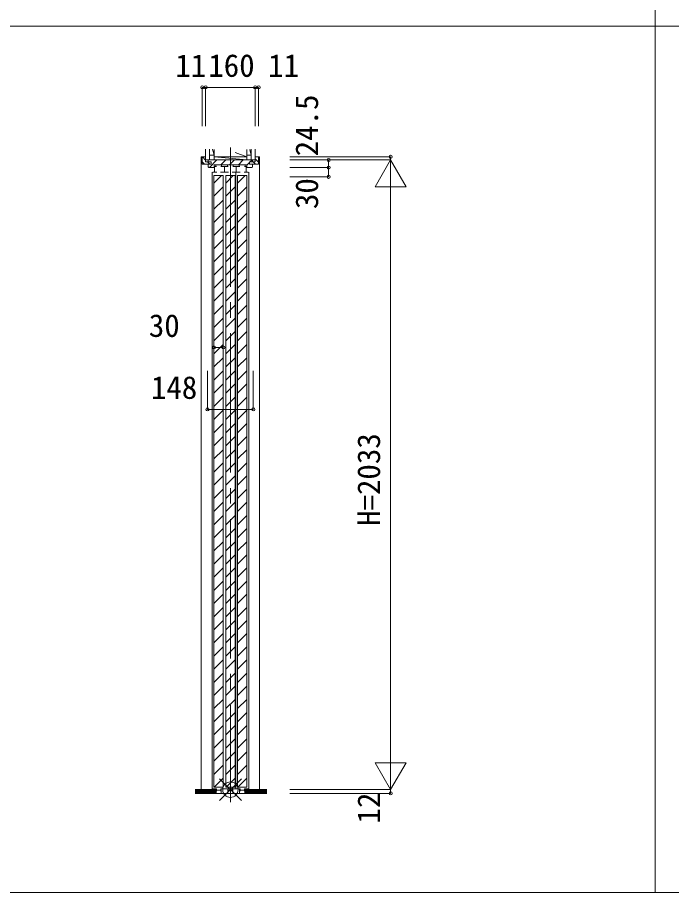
# Model space of a CAD drawing. Units: millimetres, scale not verified. Extents: x -21025 to 7656, y -14850 to 5150.
# Drawn here: x -17384 to -15272, y -14850 to -12025 of the extents above; entities that cross this region are included whole.
import ezdxf
from ezdxf.enums import TextEntityAlignment as Align

# ---------------------------------------------------------------- set-up
doc = ezdxf.new("R2010")
doc.units = ezdxf.units.MM
doc.header["$LTSCALE"] = 50
doc.linetypes.add('CHAIN2', pattern=[12, 9, -1, 1, -1])
for name, color, linetype, lineweight in [('0-1_YKK_F1', 7, 'Continuous', 9), ('0-2_YKK_IN', 7, 'Continuous', 9), ('0-4_YKK_N1', 2, 'Continuous', 9), ('0-6_YKK_C1', 4, 'Continuous', 9), ('0-7_YKK_Z1', 7, 'Continuous', 9)]:
    doc.layers.add(name, color=color, linetype=linetype, lineweight=lineweight)
doc.styles.add('ＭＳ ゴシック', font='')
doc.styles.get('ＭＳ ゴシック').set_extended_font_data('MS Gothic')

msp = doc.modelspace()

# ---------------------------------------------------------------- linework, layer by layer
at = {"layer": '0-1_YKK_F1'}
for p, q in [((-15325, -14850), (-15325, 4650)), ((-21025, -12052.5), (7475, -12052.5)), ((-21025, -14850), (7656.02, -14850))]:
    msp.add_line(p, q, dxfattribs=at)
at = {"layer": '0-2_YKK_IN'}
for p, q in [((-16731.54, -14482.64), (-16660.83, -14553.36)), ((-16731.54, -14553.36), (-16660.83, -14482.64)), ((-16731.54, -14482.64), (-16660.83, -14553.36)), ((-16731.54, -14553.36), (-16660.83, -14482.64))]:
    msp.add_line(p, q, dxfattribs=at)
msp.add_circle((-16696.19, -14518), 25, dxfattribs=at)
msp.add_circle((-16696.19, -14518), 25, dxfattribs=at)
at = {"layer": '0-4_YKK_N1'}
for p, q in [((-16776.19, -12250.63), (-16616.19, -12250.63)), ((-16776.19, -12250.63), (-16776.19, -12375.63)), ((-16616.19, -12250.63), (-16616.19, -12375.63)), ((-16504.01, -12475), (-16179.01, -12475)), ((-16379.01, -12509.5), (-16379.01, -12485)), ((-16229.01, -12571.6), (-16179.01, -12485)), ((-16179.01, -12485), (-16179.01, -12475)), ((-16179.01, -12485), (-16179.01, -14518)), ((-16504.01, -12509.5), (-16379.01, -12509.5)), ((-16379.01, -12509.5), (-16379.01, -12539.5)), ((-16504.01, -12539.5), (-16379.01, -12539.5)), ((-16229.01, -12571.6), (-16129.01, -12571.6)), ((-16749.19, -13090.28), (-16719.19, -13090.28)), ((-16770.19, -13290.28), (-16770.19, -13165.28)), ((-16622.19, -13290.28), (-16622.19, -13165.28)), ((-16770.19, -13290.28), (-16622.19, -13290.28)), ((-16229.01, -14431.4), (-16179.01, -14518)), ((-16229.01, -14431.4), (-16129.01, -14431.4)), ((-16179.01, -14518), (-16129.01, -14431.4)), ((-16504.01, -14518), (-16179.01, -14518)), ((-16179.01, -14518), (-16179.01, -14530)), ((-16504.01, -14530), (-16179.01, -14530))]:
    msp.add_line(p, q, dxfattribs=at)
for points in [[(-16776.19, -12250.63), (-16787.19, -12250.63), (-16787.19, -12375.63)], [(-16616.19, -12250.63), (-16605.19, -12250.63), (-16605.19, -12375.63)], [(-16504.01, -12485), (-16179.01, -12485), (-16129.01, -12571.6)]]:
    msp.add_lwpolyline(points, dxfattribs=at)
for centre in [(-16787.19, -12250.63), (-16776.19, -12250.63), (-16616.19, -12250.63), (-16605.19, -12250.63), (-16379.01, -12485), (-16179.01, -12475), (-16379.01, -12509.5), (-16379.01, -12539.5), (-16749.19, -13090.28), (-16719.19, -13090.28), (-16770.19, -13290.28), (-16622.19, -13290.28), (-16179.01, -14530)]:
    msp.add_circle(centre, 5, dxfattribs=at)
at = {"layer": '0-6_YKK_C1'}
for p, q in [((-16790.19, -12475), (-16790.19, -14518)), ((-16785.19, -12475), (-16790.19, -12475)), ((-16787.19, -12497), (-16787.19, -12477)), ((-16786.18, -12475.26), (-16776.19, -12485.25)), ((-16785.19, -12475), (-16776.19, -12475)), ((-16776.19, -12475), (-16776.19, -12491.5)), ((-16767.69, -12485), (-16767.69, -12490.3)), ((-16624.69, -12485), (-16767.69, -12485)), ((-16763.58, -12509), (-16739.58, -12485)), ((-16726.9, -12500.6), (-16711.3, -12485)), ((-16698.61, -12500.6), (-16683.01, -12485)), ((-16670.33, -12500.6), (-16654.73, -12485)), ((-16632.75, -12491.3), (-16626.45, -12485)), ((-16624.69, -12490.3), (-16624.69, -12485)), ((-16616.19, -12475), (-16616.19, -12491.5)), ((-16607.19, -12475), (-16616.19, -12475)), ((-16616.19, -12481.2), (-16605.19, -12492.2)), ((-16607.19, -12475), (-16602.19, -12475)), ((-16605.19, -12497), (-16605.19, -12477)), ((-16602.19, -12475), (-16602.19, -14518)), ((-16787.19, -12491.22), (-16779.41, -12499)), ((-16759.69, -12499), (-16785.19, -12499)), ((-16776.19, -12491.5), (-16758.19, -12491.5)), ((-16769.94, -12491.5), (-16762.44, -12499)), ((-16767.69, -12490.3), (-16766.69, -12491.3)), ((-16767.69, -12499), (-16767.69, -12507)), ((-16760.69, -12499), (-16767.69, -12499)), ((-16766.69, -12491.3), (-16758.19, -12491.3)), ((-16765.69, -12509), (-16749.29, -12509)), ((-16758.19, -12499), (-16760.69, -12499)), ((-16758.19, -12491.3), (-16758.19, -12499)), ((-16756.99, -12509.2), (-16747.29, -12509.2)), ((-16749.29, -12509), (-16748.79, -12508.5)), ((-16748.79, -12500.6), (-16704.79, -12500.6)), ((-16748.79, -12508.5), (-16748.79, -12500.6)), ((-16747.29, -12505.7), (-16747.29, -12524.2)), ((-16741.59, -12505.7), (-16747.29, -12505.7)), ((-16743.59, -12505.7), (-16743.59, -12500.6)), ((-16743.59, -12500.6), (-16724.79, -12500.6)), ((-16726.79, -12505.7), (-16703.59, -12505.7)), ((-16724.79, -12500.6), (-16724.79, -12505.7)), ((-16715.19, -12505.7), (-16715.19, -12524.2)), ((-16705.59, -12500.6), (-16705.59, -12505.7)), ((-16705.59, -12500.6), (-16686.79, -12500.6)), ((-16704.79, -12500.6), (-16687.59, -12500.6)), ((-16704.79, -12500.6), (-16687.59, -12500.6)), ((-16688.79, -12505.7), (-16665.59, -12505.7)), ((-16687.59, -12500.6), (-16643.59, -12500.6)), ((-16686.79, -12500.6), (-16686.79, -12505.7)), ((-16677.19, -12505.7), (-16677.19, -12524.2)), ((-16667.59, -12500.6), (-16667.59, -12505.7)), ((-16667.59, -12500.6), (-16648.79, -12500.6)), ((-16650.79, -12505.7), (-16645.09, -12505.7)), ((-16648.79, -12500.6), (-16648.79, -12505.7)), ((-16645.09, -12505.7), (-16645.09, -12524.2)), ((-16635.39, -12509.2), (-16645.09, -12509.2)), ((-16643.59, -12502.14), (-16634.19, -12492.74)), ((-16643.59, -12500.6), (-16643.59, -12508.5)), ((-16643.59, -12508.5), (-16643.09, -12509)), ((-16643.09, -12509), (-16626.69, -12509)), ((-16634.19, -12491.3), (-16625.69, -12491.3)), ((-16634.19, -12499), (-16634.19, -12491.3)), ((-16616.19, -12491.5), (-16634.19, -12491.5)), ((-16634.19, -12497.15), (-16632.34, -12499)), ((-16634.19, -12499), (-16607.19, -12499)), ((-16631.69, -12499), (-16634.19, -12499)), ((-16624.69, -12499), (-16631.69, -12499)), ((-16625.69, -12491.3), (-16624.69, -12490.3)), ((-16624.69, -12507), (-16624.69, -12499)), ((-16622.86, -12491.5), (-16615.36, -12499)), ((-16755.19, -12524.38), (-16755.19, -14516.27)), ((-16740.39, -12524.2), (-16752.99, -12524.2)), ((-16749.19, -12559.42), (-16724.77, -12535)), ((-16749.19, -14510), (-16749.19, -12535)), ((-16749.19, -12535), (-16719.19, -12535)), ((-16727.99, -12524.2), (-16702.39, -12524.2)), ((-16719.19, -14510), (-16719.19, -12535)), ((-16719.19, -14510), (-16719.19, -12535)), ((-16711.19, -12559.42), (-16686.77, -12535)), ((-16711.19, -14510), (-16711.19, -12535)), ((-16711.19, -12535), (-16681.19, -12535)), ((-16689.99, -12524.2), (-16664.39, -12524.2)), ((-16681.19, -14510), (-16681.19, -12535)), ((-16681.19, -14510), (-16681.19, -12535)), ((-16679.19, -12524.38), (-16679.19, -14515)), ((-16673.19, -12559.42), (-16648.77, -12535)), ((-16673.19, -14510), (-16673.19, -12535)), ((-16673.19, -12535), (-16643.19, -12535)), ((-16651.99, -12524.2), (-16639.39, -12524.2)), ((-16643.19, -14510), (-16643.19, -12535)), ((-16637.19, -12524.38), (-16637.19, -14516.27)), ((-16749.19, -12601.84), (-16719.19, -12571.84)), ((-16711.19, -12601.84), (-16681.19, -12571.84)), ((-16673.19, -12601.84), (-16643.19, -12571.84)), ((-16749.19, -12644.27), (-16719.19, -12614.27)), ((-16711.19, -12644.27), (-16681.19, -12614.27)), ((-16673.19, -12644.27), (-16643.19, -12614.27)), ((-16749.19, -12686.69), (-16719.19, -12656.69)), ((-16711.19, -12686.69), (-16681.19, -12656.69)), ((-16673.19, -12686.69), (-16643.19, -12656.69)), ((-16749.19, -12729.12), (-16719.19, -12699.12)), ((-16711.19, -12729.12), (-16681.19, -12699.12)), ((-16673.19, -12729.12), (-16643.19, -12699.12)), ((-16749.19, -12771.55), (-16719.19, -12741.55)), ((-16711.19, -12771.55), (-16681.19, -12741.55)), ((-16673.19, -12771.55), (-16643.19, -12741.55)), ((-16749.19, -12813.97), (-16719.19, -12783.97)), ((-16711.19, -12813.97), (-16681.19, -12783.97)), ((-16673.19, -12813.97), (-16643.19, -12783.97)), ((-16749.19, -12856.4), (-16719.19, -12826.4)), ((-16711.19, -12856.4), (-16681.19, -12826.4)), ((-16673.19, -12856.4), (-16643.19, -12826.4)), ((-16749.19, -12898.83), (-16719.19, -12868.83)), ((-16711.19, -12898.83), (-16681.19, -12868.83)), ((-16673.19, -12898.83), (-16643.19, -12868.83)), ((-16749.19, -12941.25), (-16719.19, -12911.25)), ((-16711.19, -12941.25), (-16681.19, -12911.25)), ((-16673.19, -12941.25), (-16643.19, -12911.25)), ((-16749.19, -12983.68), (-16719.19, -12953.68)), ((-16711.19, -12983.68), (-16681.19, -12953.68)), ((-16673.19, -12983.68), (-16643.19, -12953.68)), ((-16749.19, -13026.11), (-16719.19, -12996.11)), ((-16711.19, -13026.11), (-16681.19, -12996.11)), ((-16673.19, -13026.11), (-16643.19, -12996.11)), ((-16749.19, -13068.53), (-16719.19, -13038.53)), ((-16711.19, -13068.53), (-16681.19, -13038.53)), ((-16673.19, -13068.53), (-16643.19, -13038.53)), ((-16749.19, -13110.96), (-16719.19, -13080.96)), ((-16711.19, -13110.96), (-16681.19, -13080.96)), ((-16673.19, -13110.96), (-16643.19, -13080.96)), ((-16749.19, -13153.38), (-16719.19, -13123.38)), ((-16711.19, -13153.38), (-16681.19, -13123.38)), ((-16673.19, -13153.38), (-16643.19, -13123.38)), ((-16749.19, -13195.81), (-16719.19, -13165.81)), ((-16711.19, -13195.81), (-16681.19, -13165.81)), ((-16673.19, -13195.81), (-16643.19, -13165.81)), ((-16749.19, -13238.24), (-16719.19, -13208.24)), ((-16711.19, -13238.24), (-16681.19, -13208.24)), ((-16673.19, -13238.24), (-16643.19, -13208.24)), ((-16749.19, -13280.66), (-16719.19, -13250.66)), ((-16711.19, -13280.66), (-16681.19, -13250.66)), ((-16673.19, -13280.66), (-16643.19, -13250.66)), ((-16749.19, -13323.09), (-16719.19, -13293.09)), ((-16711.19, -13323.09), (-16681.19, -13293.09)), ((-16673.19, -13323.09), (-16643.19, -13293.09)), ((-16749.19, -13365.52), (-16719.19, -13335.52)), ((-16711.19, -13365.52), (-16681.19, -13335.52)), ((-16673.19, -13365.52), (-16643.19, -13335.52)), ((-16749.19, -13407.94), (-16719.19, -13377.94)), ((-16711.19, -13407.94), (-16681.19, -13377.94)), ((-16673.19, -13407.94), (-16643.19, -13377.94)), ((-16749.19, -13450.37), (-16719.19, -13420.37)), ((-16711.19, -13450.37), (-16681.19, -13420.37)), ((-16673.19, -13450.37), (-16643.19, -13420.37)), ((-16749.19, -13492.8), (-16719.19, -13462.8)), ((-16711.19, -13492.8), (-16681.19, -13462.8)), ((-16673.19, -13492.8), (-16643.19, -13462.8)), ((-16749.19, -13535.22), (-16719.19, -13505.22)), ((-16711.19, -13535.22), (-16681.19, -13505.22)), ((-16673.19, -13535.22), (-16643.19, -13505.22)), ((-16749.19, -13577.65), (-16719.19, -13547.65)), ((-16711.19, -13577.65), (-16681.19, -13547.65)), ((-16673.19, -13577.65), (-16643.19, -13547.65)), ((-16749.19, -13620.07), (-16719.19, -13590.07)), ((-16711.19, -13620.07), (-16681.19, -13590.07)), ((-16673.19, -13620.07), (-16643.19, -13590.07)), ((-16749.19, -13662.5), (-16719.19, -13632.5)), ((-16711.19, -13662.5), (-16681.19, -13632.5)), ((-16673.19, -13662.5), (-16643.19, -13632.5)), ((-16749.19, -13704.93), (-16719.19, -13674.93)), ((-16711.19, -13704.93), (-16681.19, -13674.93)), ((-16673.19, -13704.93), (-16643.19, -13674.93)), ((-16749.19, -13747.35), (-16719.19, -13717.35)), ((-16711.19, -13747.35), (-16681.19, -13717.35)), ((-16673.19, -13747.35), (-16643.19, -13717.35)), ((-16749.19, -13789.78), (-16719.19, -13759.78)), ((-16711.19, -13789.78), (-16681.19, -13759.78)), ((-16673.19, -13789.78), (-16643.19, -13759.78)), ((-16749.19, -13832.21), (-16719.19, -13802.21)), ((-16711.19, -13832.21), (-16681.19, -13802.21)), ((-16673.19, -13832.21), (-16643.19, -13802.21)), ((-16749.19, -13874.63), (-16719.19, -13844.63)), ((-16711.19, -13874.63), (-16681.19, -13844.63)), ((-16673.19, -13874.63), (-16643.19, -13844.63)), ((-16749.19, -13917.06), (-16719.19, -13887.06)), ((-16711.19, -13917.06), (-16681.19, -13887.06)), ((-16673.19, -13917.06), (-16643.19, -13887.06)), ((-16749.19, -13959.49), (-16719.19, -13929.49)), ((-16711.19, -13959.49), (-16681.19, -13929.49)), ((-16673.19, -13959.49), (-16643.19, -13929.49)), ((-16749.19, -14001.91), (-16719.19, -13971.91)), ((-16711.19, -14001.91), (-16681.19, -13971.91)), ((-16673.19, -14001.91), (-16643.19, -13971.91)), ((-16749.19, -14044.34), (-16719.19, -14014.34)), ((-16711.19, -14044.34), (-16681.19, -14014.34)), ((-16673.19, -14044.34), (-16643.19, -14014.34)), ((-16749.19, -14086.77), (-16719.19, -14056.77)), ((-16711.19, -14086.77), (-16681.19, -14056.77)), ((-16673.19, -14086.77), (-16643.19, -14056.77)), ((-16749.19, -14129.19), (-16719.19, -14099.19)), ((-16711.19, -14129.19), (-16681.19, -14099.19)), ((-16673.19, -14129.19), (-16643.19, -14099.19)), ((-16749.19, -14171.62), (-16719.19, -14141.62)), ((-16711.19, -14171.62), (-16681.19, -14141.62)), ((-16673.19, -14171.62), (-16643.19, -14141.62)), ((-16749.19, -14214.04), (-16719.19, -14184.04)), ((-16711.19, -14214.04), (-16681.19, -14184.04)), ((-16673.19, -14214.04), (-16643.19, -14184.04)), ((-16749.19, -14256.47), (-16719.19, -14226.47)), ((-16711.19, -14256.47), (-16681.19, -14226.47)), ((-16673.19, -14256.47), (-16643.19, -14226.47)), ((-16749.19, -14298.9), (-16719.19, -14268.9)), ((-16711.19, -14298.9), (-16681.19, -14268.9)), ((-16673.19, -14298.9), (-16643.19, -14268.9)), ((-16749.19, -14341.32), (-16719.19, -14311.32)), ((-16711.19, -14341.32), (-16681.19, -14311.32)), ((-16673.19, -14341.32), (-16643.19, -14311.32)), ((-16749.19, -14383.75), (-16719.19, -14353.75)), ((-16711.19, -14383.75), (-16681.19, -14353.75)), ((-16673.19, -14383.75), (-16643.19, -14353.75)), ((-16749.19, -14426.18), (-16719.19, -14396.18)), ((-16711.19, -14426.18), (-16681.19, -14396.18)), ((-16673.19, -14426.18), (-16643.19, -14396.18)), ((-16749.19, -14468.6), (-16719.19, -14438.6)), ((-16711.19, -14468.6), (-16681.19, -14438.6)), ((-16673.19, -14468.6), (-16643.19, -14438.6)), ((-16748.16, -14510), (-16719.19, -14481.03)), ((-16710.16, -14510), (-16681.19, -14481.03)), ((-16672.16, -14510), (-16643.19, -14481.03)), ((-16756.69, -14517.8), (-16756.69, -14517.2)), ((-16750.69, -14515.2), (-16742.49, -14515.2)), ((-16749.19, -14510), (-16719.19, -14510)), ((-16742.64, -14515), (-16741.19, -14515)), ((-16742.49, -14515.2), (-16742.49, -14530)), ((-16741.19, -14515), (-16741.19, -14523)), ((-16727.19, -14519.5), (-16741.19, -14519.5)), ((-16727.19, -14515), (-16725.74, -14515)), ((-16727.19, -14523), (-16727.19, -14515)), ((-16725.89, -14515.2), (-16704.49, -14515.2)), ((-16725.89, -14530), (-16725.89, -14515.2)), ((-16711.19, -14510), (-16681.19, -14510)), ((-16704.64, -14515), (-16703.19, -14515)), ((-16704.49, -14515.2), (-16704.49, -14530)), ((-16703.19, -14515), (-16703.19, -14523)), ((-16689.19, -14519.5), (-16703.19, -14519.5)), ((-16689.19, -14515), (-16687.74, -14515)), ((-16689.19, -14523), (-16689.19, -14515)), ((-16687.89, -14515.2), (-16666.49, -14515.2)), ((-16687.89, -14530), (-16687.89, -14515.2)), ((-16673.19, -14510), (-16643.19, -14510)), ((-16665.19, -14515), (-16666.64, -14515)), ((-16666.49, -14530), (-16666.49, -14515.2)), ((-16665.19, -14523), (-16665.19, -14515)), ((-16665.19, -14519.5), (-16651.19, -14519.5)), ((-16651.19, -14515), (-16651.19, -14523)), ((-16649.74, -14515), (-16651.19, -14515)), ((-16649.89, -14515.2), (-16649.89, -14530)), ((-16641.69, -14515.2), (-16649.89, -14515.2)), ((-16635.69, -14517.8), (-16635.69, -14517.2)), ((-16742.49, -14530), (-16725.89, -14530)), ((-16704.49, -14530), (-16687.89, -14530)), ((-16649.89, -14530), (-16666.49, -14530))]:
    msp.add_line(p, q, dxfattribs=at)
for centre, radius, start, end in [((-16785.19, -12477), 2, 89.99997, 180.00002), ((-16607.19, -12477), 2, 0, 89.99997), ((-16785.19, -12497), 2, 180.00002, 270), ((-16765.69, -12507), 2, 180, 269.99998), ((-16626.69, -12507), 2, 270, 359.99998), ((-16607.19, -12497), 2, 270, 0), ((-16750.69, -14525.2), 10, 90, 126.86989), ((-16641.69, -14525.2), 10, 53.1301, 89.99998)]:
    msp.add_arc(centre, radius, start, end, dxfattribs=at)
at = {"layer": '0-7_YKK_Z1'}
for p, q in [((-16776.19, -12485), (-16776.19, -12450.63)), ((-16763.69, -12450.63), (-16763.69, -12485)), ((-16753.88, -12450.64), (-16748.69, -12470)), ((-16748.69, -12450.82), (-16748.69, -12485)), ((-16643.69, -12450.82), (-16643.69, -12485)), ((-16633.7, -12451.3), (-16628.69, -12470)), ((-16628.69, -12485), (-16628.69, -12450.63)), ((-16616.19, -12450.63), (-16616.19, -12485)), ((-16748.69, -12470), (-16763.69, -12470)), ((-16748.69, -12475), (-16643.69, -12485)), ((-16643.69, -12475), (-16748.69, -12475)), ((-16643.69, -12475), (-16681.29, -12461.38)), ((-16628.69, -12470), (-16643.69, -12470)), ((-16809.53, -14518), (-16745.1, -14518)), ((-16745.19, -14518), (-16745.19, -14530)), ((-16745.19, -14518), (-16745.19, -14530)), ((-16647.19, -14518), (-16647.19, -14530)), ((-16809.53, -14521), (-16745.19, -14521)), ((-16809.53, -14524), (-16745.19, -14524)), ((-16809.53, -14527), (-16745.19, -14527)), ((-16809.53, -14530), (-16579.01, -14530)), ((-16579.01, -14521), (-16647.19, -14521)), ((-16579.01, -14524), (-16647.19, -14524)), ((-16579.01, -14527), (-16647.19, -14527))]:
    msp.add_line(p, q, dxfattribs=at)
at = {"layer": '0-7_YKK_Z1', "linetype": 'CHAIN2'}
msp.add_line((-16696.19, -12444.43), (-16696.19, -14557.95), dxfattribs=at)
at = {"layer": '0-7_YKK_Z1'}
for points in [[(-16776.19, -12485), (-16696.19, -12485), (-16616.19, -12485)], [(-16579.01, -14518), (-16647.19, -14518), (-16647.19, -14530)]]:
    msp.add_lwpolyline(points, dxfattribs=at)

# ---------------------------------------------------------------- texts
at = {"layer": '0-4_YKK_N1', "color": 4, "style": 'ＭＳ ゴシック'}
for s, p in [('11', (-16874.1, -12238.89)), ('160', (-16767.64, -12238.63)), ('11', (-16574.32, -12238.79)), ('30', (-16959.61, -13078.28)), ('148', (-16952.9, -13278.28))]:
    msp.add_text(s, height=73.31, dxfattribs=at).set_placement(p, align=Align.BOTTOM_LEFT)
for s, p in [('24.5', (-16391.01, -12473.25)), ('30', (-16391.01, -12643.47)), ('H=2033', (-16191.01, -13666.5)), ('12', (-16190.83, -14627.3))]:
    msp.add_text(s, height=73.31, rotation=90, dxfattribs=at).set_placement(p, align=Align.BOTTOM_LEFT)

doc.saveas('drawing.dxf')
